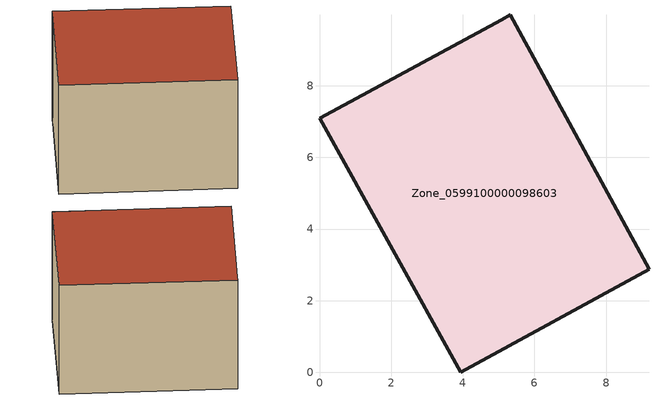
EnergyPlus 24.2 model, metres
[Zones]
Zone_0599100000098603
 floor ground (C_G): 5.08,9.85 5.32,9.98 9.2,2.88 3.94,0 0,7.1 z0
 wall outside (C_F): 3.94,0 9.2,2.88 5.32,9.98 5.08,9.85 0,7.1 3.94,0 z0:5.92
 roof outside (C_R): 5.32,9.98 5.08,9.85 0,7.1 3.94,0 9.2,2.88 z5.92
[BUILDING]
Pand.0599100000098603: North Axis=0; Terrain=City; Loads Convergence Tolerance Value=0.04; Temperature Convergence Tolerance Value=0.4; Solar Distribution=FullExterior; Maximum Number of Warmup Days=25; Minimum Number of Warmup Days=1
[Site:Location]
Rotterdam.The.Hague.AP_ZH_NLD Design_Conditions: Latitude=51.96; Longitude=4.45; Time Zone=1; Elevation=-4.5
[SITE:GROUNDTEMPERATURE:BUILDINGSURFACE]
18, 18, 18, 18, 18, 18, 18, 18, 18, 18, 18, 18
[MATERIAL] Thermal Absorptance=0.9; Solar Absorptance=0.7; Visible Absorptance=0.7
Name | Roughness | Thickness | Conductivity | Density | Specific Heat
G.TI.1946-1964 | MediumSmooth | 0.15 | 1 | 540 | 1210
F.TI.1946-1964 | Rough | 0.3 | 0.857143 | 1920 | 840
R.TI.1946-1964 | MediumRough | 0.2 | 0.277778 | 1500 | 1000
[CONSTRUCTION]
C_G: G.TI.1946-1964
C_F: F.TI.1946-1964
C_R: R.TI.1946-1964
[ZONE]
Zone_0599100000098603: Type=1; Multiplier=1; Ceiling Height=Autocalculate; Volume=Autocalculate; Floor Area=autocalculate; Part of Total Floor Area=Yes
[ZONEINFILTRATION:DESIGNFLOWRATE]
Infil_Zone_0599100000098603: Zone or ZoneList or Space or SpaceList=Zone_0599100000098603; Schedule=AlwaysOn; Design Flow Rate Calculation Method=Flow/Area; Flow Rate per Floor Area=0.003; Constant Term Coefficient=1; Temperature Term Coefficient=0; Velocity Term Coefficient=0; Velocity Squared Term Coefficient=0
[HVACTEMPLATE:ZONE:IDEALLOADSAIRSYSTEM]
Zone_0599100000098603: Maximum Heating Supply Air Temperature=50; Minimum Cooling Supply Air Temperature=13; Maximum Heating Supply Air Humidity Ratio=0.0156; Minimum Cooling Supply Air Humidity Ratio=0.0077; Heating Limit=NoLimit; Cooling Limit=NoLimit; Dehumidification Control Type=ConstantSensibleHeatRatio; Cooling Sensible Heat Ratio=0.7; Dehumidification Setpoint=60; Humidification Control Type=None; Humidification Setpoint=30; Outdoor Air Method=None; Outdoor Air Flow Rate per Person=0.00944; Outdoor Air Flow Rate per Zone Floor Area=0; Outdoor Air Flow Rate per Zone=0; Demand Controlled Ventilation Type=None; Outdoor Air Economizer Type=NoEconomizer; Heat Recovery Type=None; Sensible Heat Recovery Effectiveness=0.7; Latent Heat Recovery Effectiveness=0.65
[ZONECONTROL:THERMOSTAT]
ThermostatControl_Zone_0599100000098603: Zone or ZoneList=Zone_0599100000098603; Control Type Schedule=DualSetpointControlType; Control 1=Thermostat_Zone_0599100000098603; Temperature Difference Between Cutout And Setpoint=0
[THERMOSTATSETPOINT:DUALSETPOINT]
Thermostat_Zone_0599100000098603: Heating Setpoint Temperature Schedule=HeatingSetpoint_Zone_0599100000098603; Cooling Setpoint Temperature Schedule=CoolingSetpoint_Zone_0599100000098603
[SCHEDULE:COMPACT]
HeatingSetpoint_Zone_0599100000098603: Through: 12/31, For: AllDays, Until: 24:00, 21
CoolingSetpoint_Zone_0599100000098603: Through: 12/31, For: AllDays, Until: 24:00, 24
DualSetpointControlType: Through: 12/31, For: AllDays, Until: 24:00, 4
AlwaysOn: Through: 12/31, For: AllDays, Until: 24:00, 1
